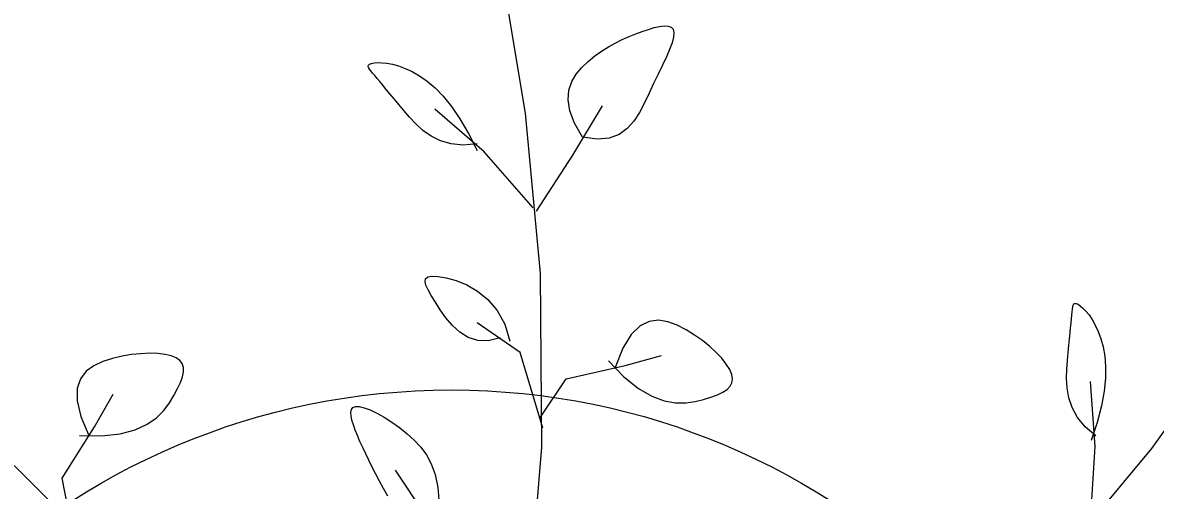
# Model space of a CAD drawing. Header units: centimetres. Extents: x -26724 to 60145, y -23645 to 6771.
# Drawn here: x -19266.5 to -19217.77, y 1709.01 to 1729.13 of the extents above; entities that cross this region are included whole.
import ezdxf

# ---------------------------------------------------------------- set-up
doc = ezdxf.new("R2010")
doc.units = ezdxf.units.CM
doc.linetypes.add('AUSGEZOGEN', pattern=[0])
doc.linetypes.add('PUNKT2_S9', pattern=[0.35, 0.15, -0.1, 0, -0.1])
doc.layers.add('4.KOTE', color=88, linetype='Continuous', lineweight=15)
doc.layers.add('Moebel', color=252, linetype='PUNKT2_S9', lineweight=13)
doc.styles.get("Standard").update_dxf_attribs({"font": 'calibri.ttf'})
doc.dimstyles.new('ja 1 50', dxfattribs={"dimtxt": 10, "dimasz": 5, "dimexe": 5, "dimexo": 5, "dimgap": 1, "dimtad": 1, "dimdec": 0, "dimtxsty": 'Standard', "dimblk": 'ARCHTICK', "dimcen": 2.5, "dimclrd": 256, "dimclrt": 7, "dimadec": 0, "dimazin": 0, "dimtfac": 1, "dimtdec": 0, "dimtix": 1, "dimtmove": 1, "dimatfit": 3, "dimldrblk": 'ARCHTICK', "dimfxl": 10, "dimfxlon": 1, "dimlwd": 0, "dimlwe": 9, "dimarcsym": 0})

# ---------------------------------------------------------------- blocks, each defined once
blk = doc.blocks.new('ggggt')
at = {"layer": 'Moebel', "color": 91, "linetype": 'AUSGEZOGEN', "lineweight": 18, "transparency": 33554687}
for p, q in [((1570.942, 2032.319, 13.5), (1569.881, 2038.609, 13.5)), ((1575.392, 2035.61, 13.5), (1575.679, 2035.727, 13.5)), ((1575.679, 2035.727, 13.5), (1575.959, 2035.83, 13.5)), ((1575.959, 2035.83, 13.5), (1576.226, 2035.921, 13.5)), ((1576.226, 2035.921, 13.5), (1576.478, 2035.995, 13.5)), ((1576.478, 2035.995, 13.5), (1576.707, 2036.048, 13.5)), ((1576.707, 2036.048, 13.5), (1576.908, 2036.072, 13.5)), ((1576.908, 2036.072, 13.5), (1577.076, 2036.064, 13.5)), ((1577.076, 2036.064, 13.5), (1577.206, 2036.017, 13.5)), ((1577.206, 2036.017, 13.5), (1577.291, 2035.925, 13.5)), ((1577.291, 2035.925, 13.5), (1577.326, 2035.784, 13.5)), ((1577.326, 2035.784, 13.5), (1577.309, 2035.589, 13.5)), ((1574.504, 2035.167, 13.5), (1574.801, 2035.332, 13.5)), ((1574.801, 2035.332, 13.5), (1575.098, 2035.48, 13.5)), ((1575.098, 2035.48, 13.5), (1575.392, 2035.61, 13.5)), ((1577.243, 2035.345, 13.5), (1577.136, 2035.058, 13.5)), ((1577.309, 2035.589, 13.5), (1577.243, 2035.345, 13.5)), ((1573.635, 2034.543, 13.5), (1573.918, 2034.774, 13.5)), ((1573.918, 2034.774, 13.5), (1574.209, 2034.981, 13.5)), ((1574.209, 2034.981, 13.5), (1574.504, 2035.167, 13.5)), ((1576.997, 2034.733, 13.5), (1576.831, 2034.376, 13.5)), ((1577.136, 2035.058, 13.5), (1576.997, 2034.733, 13.5)), ((1564.172, 2034.338, 13.5), (1564.186, 2034.384, 13.5)), ((1564.185, 2034.281, 13.5), (1564.172, 2034.338, 13.5)), ((1564.224, 2034.214, 13.5), (1564.185, 2034.281, 13.5)), ((1564.186, 2034.384, 13.5), (1564.23, 2034.422, 13.5)), ((1564.23, 2034.422, 13.5), (1564.309, 2034.452, 13.5)), ((1564.309, 2034.452, 13.5), (1564.425, 2034.475, 13.5)), ((1564.425, 2034.475, 13.5), (1564.575, 2034.487, 13.5)), ((1564.575, 2034.487, 13.5), (1564.758, 2034.484, 13.5)), ((1564.758, 2034.484, 13.5), (1564.97, 2034.462, 13.5)), ((1564.97, 2034.462, 13.5), (1565.208, 2034.416, 13.5)), ((1565.208, 2034.416, 13.5), (1565.47, 2034.344, 13.5)), ((1565.47, 2034.344, 13.5), (1565.753, 2034.24, 13.5)), ((1573.123, 2033.997, 13.5), (1573.365, 2034.286, 13.5)), ((1573.365, 2034.286, 13.5), (1573.635, 2034.543, 13.5)), ((1576.831, 2034.376, 13.5), (1576.647, 2033.994, 13.5)), ((1564.283, 2034.134, 13.5), (1564.224, 2034.214, 13.5)), ((1564.359, 2034.041, 13.5), (1564.283, 2034.134, 13.5)), ((1564.45, 2033.934, 13.5), (1564.359, 2034.041, 13.5)), ((1564.553, 2033.811, 13.5), (1564.45, 2033.934, 13.5)), ((1564.669, 2033.672, 13.5), (1564.553, 2033.811, 13.5)), ((1565.753, 2034.24, 13.5), (1566.054, 2034.1, 13.5)), ((1566.054, 2034.1, 13.5), (1566.371, 2033.92, 13.5)), ((1566.371, 2033.92, 13.5), (1566.701, 2033.69, 13.5)), ((1572.931, 2033.672, 13.5), (1573.123, 2033.997, 13.5)), ((1576.647, 2033.994, 13.5), (1576.451, 2033.593, 13.5)), ((1564.798, 2033.515, 13.5), (1564.669, 2033.672, 13.5)), ((1564.942, 2033.339, 13.5), (1564.798, 2033.515, 13.5)), ((1565.103, 2033.143, 13.5), (1564.942, 2033.339, 13.5)), ((1566.701, 2033.69, 13.5), (1567.043, 2033.4, 13.5)), ((1567.043, 2033.4, 13.5), (1567.394, 2033.04, 13.5)), ((1572.771, 2032.885, 13.5), (1572.807, 2033.303, 13.5)), ((1572.807, 2033.303, 13.5), (1572.931, 2033.672, 13.5)), ((1576.451, 2033.593, 13.5), (1576.251, 2033.177, 13.5)), ((1565.282, 2032.926, 13.5), (1565.103, 2033.143, 13.5)), ((1565.48, 2032.688, 13.5), (1565.282, 2032.926, 13.5)), ((1567.394, 2033.04, 13.5), (1567.753, 2032.601, 13.5)), ((1572.842, 2032.412, 13.5), (1572.771, 2032.885, 13.5)), ((1576.251, 2033.177, 13.5), (1576.051, 2032.757, 13.5)), ((1565.699, 2032.426, 13.5), (1565.48, 2032.688, 13.5)), ((1565.941, 2032.143, 13.5), (1565.699, 2032.426, 13.5)), ((1569.151, 2030.647, 13.5), (1567.031, 2032.485, 13.5)), ((1567.753, 2032.601, 13.5), (1568.118, 2032.073, 13.5)), ((1571.575, 2025.413, 13.5), (1570.942, 2032.319, 13.5)), ((1573.04, 2031.878, 13.5), (1572.842, 2032.412, 13.5)), ((1572.971, 2030.509, 13.5), (1574.246, 2032.632, 13.5)), ((1575.838, 2032.348, 13.5), (1575.595, 2031.972, 13.5)), ((1576.051, 2032.757, 13.5), (1575.838, 2032.348, 13.5)), ((1566.212, 2031.853, 13.5), (1565.941, 2032.143, 13.5)), ((1566.52, 2031.575, 13.5), (1566.212, 2031.853, 13.5)), ((1568.118, 2032.073, 13.5), (1568.487, 2031.445, 13.5)), ((1573.385, 2031.277, 13.5), (1573.04, 2031.878, 13.5)), ((1575.595, 2031.972, 13.5), (1575.308, 2031.648, 13.5)), ((1566.871, 2031.327, 13.5), (1566.52, 2031.575, 13.5)), ((1567.273, 2031.127, 13.5), (1566.871, 2031.327, 13.5)), ((1568.487, 2031.445, 13.5), (1568.857, 2030.707, 13.5)), ((1574.96, 2031.397, 13.5), (1574.534, 2031.238, 13.5)), ((1575.308, 2031.648, 13.5), (1574.96, 2031.397, 13.5)), ((1567.734, 2030.992, 13.5), (1567.273, 2031.127, 13.5)), ((1568.259, 2030.94, 13.5), (1567.734, 2030.992, 13.5)), ((1568.857, 2030.99, 13.5), (1568.259, 2030.94, 13.5)), ((1574.014, 2031.191, 13.5), (1573.385, 2031.277, 13.5)), ((1573.385, 2031.277, 13.5), (1573.385, 2031.277, 13.5)), ((1574.534, 2031.238, 13.5), (1574.014, 2031.191, 13.5)), ((1571.271, 2028.244, 13.5), (1569.151, 2030.647, 13.5)), ((1571.413, 2028.103, 13.5), (1572.971, 2030.509, 13.5)), ((1566.615, 2025.073, 13.5), (1566.641, 2025.19, 13.5)), ((1566.652, 2024.912, 13.5), (1566.615, 2025.073, 13.5)), ((1566.641, 2025.19, 13.5), (1566.739, 2025.265, 13.5)), ((1566.739, 2025.265, 13.5), (1566.915, 2025.296, 13.5)), ((1566.915, 2025.296, 13.5), (1567.178, 2025.282, 13.5)), ((1567.178, 2025.282, 13.5), (1567.53, 2025.223, 13.5)), ((1567.53, 2025.223, 13.5), (1567.949, 2025.107, 13.5)), ((1567.949, 2025.107, 13.5), (1568.406, 2024.921, 13.5)), ((1571.64, 2017.939, 13.5), (1571.575, 2025.413, 13.5)), ((1566.743, 2024.708, 13.5), (1566.652, 2024.912, 13.5)), ((1566.882, 2024.462, 13.5), (1566.743, 2024.708, 13.5)), ((1568.406, 2024.921, 13.5), (1568.872, 2024.653, 13.5)), ((1568.872, 2024.653, 13.5), (1569.32, 2024.29, 13.5)), ((1567.059, 2024.174, 13.5), (1566.882, 2024.462, 13.5)), ((1567.27, 2023.848, 13.5), (1567.059, 2024.174, 13.5)), ((1569.32, 2024.29, 13.5), (1569.72, 2023.819, 13.5)), ((1594.48, 2023.981, 13.5), (1594.501, 2024.056, 13.5)), ((1594.501, 2024.056, 13.5), (1594.531, 2024.106, 13.5)), ((1594.531, 2024.106, 13.5), (1594.574, 2024.129, 13.5)), ((1594.574, 2024.129, 13.5), (1594.632, 2024.124, 13.5)), ((1594.632, 2024.124, 13.5), (1594.71, 2024.089, 13.5)), ((1594.71, 2024.089, 13.5), (1594.807, 2024.024, 13.5)), ((1594.807, 2024.024, 13.5), (1594.922, 2023.926, 13.5)), ((1567.513, 2023.507, 13.5), (1567.27, 2023.848, 13.5)), ((1569.72, 2023.819, 13.5), (1570.045, 2023.228, 13.5)), ((1594.429, 2023.463, 13.5), (1594.443, 2023.623, 13.5)), ((1594.443, 2023.623, 13.5), (1594.454, 2023.763, 13.5)), ((1594.454, 2023.763, 13.5), (1594.466, 2023.883, 13.5)), ((1594.466, 2023.883, 13.5), (1594.48, 2023.981, 13.5)), ((1594.922, 2023.926, 13.5), (1595.049, 2023.795, 13.5)), ((1595.049, 2023.795, 13.5), (1595.183, 2023.629, 13.5)), ((1595.183, 2023.629, 13.5), (1595.32, 2023.429, 13.5)), ((1567.794, 2023.178, 13.5), (1567.513, 2023.507, 13.5)), ((1568.113, 2022.887, 13.5), (1567.794, 2023.178, 13.5)), ((1570.7, 2022.019, 13.5), (1568.862, 2023.29, 13.5)), ((1570.045, 2023.228, 13.5), (1570.265, 2022.503, 13.5)), ((1575.867, 2023.158, 13.5), (1575.486, 2022.783, 13.5)), ((1576.262, 2023.355, 13.5), (1575.867, 2023.158, 13.5)), ((1576.663, 2023.406, 13.5), (1576.262, 2023.355, 13.5)), ((1577.066, 2023.341, 13.5), (1576.663, 2023.406, 13.5)), ((1577.462, 2023.193, 13.5), (1577.066, 2023.341, 13.5)), ((1577.846, 2022.993, 13.5), (1577.462, 2023.193, 13.5)), ((1594.37, 2022.855, 13.5), (1594.392, 2023.081, 13.5)), ((1594.392, 2023.081, 13.5), (1594.412, 2023.283, 13.5)), ((1594.412, 2023.283, 13.5), (1594.429, 2023.463, 13.5)), ((1595.32, 2023.429, 13.5), (1595.453, 2023.192, 13.5)), ((1595.453, 2023.192, 13.5), (1595.58, 2022.919, 13.5)), ((1597.891, 2017.891, 13.5), (1601.589, 2023.089, 13.5)), ((1568.475, 2022.661, 13.5), (1568.113, 2022.887, 13.5)), ((1568.882, 2022.528, 13.5), (1568.475, 2022.661, 13.5)), ((1569.84, 2022.644, 13.5), (1569.336, 2022.513, 13.5)), ((1575.486, 2022.783, 13.5), (1575.125, 2022.199, 13.5)), ((1578.211, 2022.767, 13.5), (1577.846, 2022.993, 13.5)), ((1578.553, 2022.526, 13.5), (1578.211, 2022.767, 13.5)), ((1594.318, 2022.323, 13.5), (1594.345, 2022.603, 13.5)), ((1594.345, 2022.603, 13.5), (1594.37, 2022.855, 13.5)), ((1595.58, 2022.919, 13.5), (1595.694, 2022.607, 13.5)), ((1595.694, 2022.607, 13.5), (1595.791, 2022.255, 13.5)), ((1569.336, 2022.513, 13.5), (1568.882, 2022.528, 13.5)), ((1575.125, 2022.199, 13.5), (1574.791, 2021.375, 13.5)), ((1578.865, 2022.275, 13.5), (1578.553, 2022.526, 13.5)), ((1579.143, 2022.02, 13.5), (1578.865, 2022.275, 13.5)), ((1594.29, 2022.014, 13.5), (1594.318, 2022.323, 13.5)), ((1595.791, 2022.255, 13.5), (1595.861, 2021.859, 13.5)), ((1552.747, 2021.623, 13.5), (1552.362, 2021.447, 13.5)), ((1553.16, 2021.752, 13.5), (1552.747, 2021.623, 13.5)), ((1553.579, 2021.851, 13.5), (1553.16, 2021.752, 13.5)), ((1553.991, 2021.922, 13.5), (1553.579, 2021.851, 13.5)), ((1554.389, 2021.965, 13.5), (1553.991, 2021.922, 13.5)), ((1554.766, 2021.982, 13.5), (1554.389, 2021.965, 13.5)), ((1555.114, 2021.972, 13.5), (1554.766, 2021.982, 13.5)), ((1555.426, 2021.935, 13.5), (1555.114, 2021.972, 13.5)), ((1555.693, 2021.873, 13.5), (1555.426, 2021.935, 13.5)), ((1555.909, 2021.786, 13.5), (1555.693, 2021.873, 13.5)), ((1556.067, 2021.673, 13.5), (1555.909, 2021.786, 13.5)), ((1556.17, 2021.535, 13.5), (1556.067, 2021.673, 13.5)), ((1571.688, 2018.766, 13.5), (1570.7, 2022.019, 13.5)), ((1574.508, 2021.658, 13.5), (1575.174, 2020.967, 13.5)), ((1575.227, 2021.457, 13.5), (1576.784, 2021.883, 13.5)), ((1579.382, 2021.766, 13.5), (1579.143, 2022.02, 13.5)), ((1579.577, 2021.52, 13.5), (1579.382, 2021.766, 13.5)), ((1594.23, 2021.303, 13.5), (1594.259, 2021.674, 13.5)), ((1594.259, 2021.674, 13.5), (1594.29, 2022.014, 13.5)), ((1595.861, 2021.859, 13.5), (1595.898, 2021.412, 13.5)), ((1552.032, 2021.208, 13.5), (1551.784, 2020.889, 13.5)), ((1552.362, 2021.447, 13.5), (1552.032, 2021.208, 13.5)), ((1556.22, 2021.372, 13.5), (1556.17, 2021.535, 13.5)), ((1556.178, 2020.968, 13.5), (1556.221, 2021.183, 13.5)), ((1556.221, 2021.183, 13.5), (1556.22, 2021.372, 13.5)), ((1572.68, 2020.889, 13.5), (1575.227, 2021.457, 13.5)), ((1579.722, 2021.287, 13.5), (1579.577, 2021.52, 13.5)), ((1579.813, 2021.073, 13.5), (1579.722, 2021.287, 13.5)), ((1594.217, 2020.906, 13.5), (1594.23, 2021.303, 13.5)), ((1595.898, 2021.412, 13.5), (1595.892, 2020.91, 13.5)), ((1551.784, 2020.889, 13.5), (1551.644, 2020.47, 13.5)), ((1555.968, 2020.46, 13.5), (1556.092, 2020.727, 13.5)), ((1556.092, 2020.727, 13.5), (1556.178, 2020.968, 13.5)), ((1571.547, 2019.19, 13.5), (1572.68, 2020.889, 13.5)), ((1575.174, 2020.967, 13.5), (1575.795, 2020.469, 13.5)), ((1579.74, 2020.56, 13.5), (1579.82, 2020.711, 13.5)), ((1579.845, 2020.881, 13.5), (1579.813, 2021.073, 13.5)), ((1579.82, 2020.711, 13.5), (1579.845, 2020.881, 13.5)), ((1594.238, 2020.492, 13.5), (1594.217, 2020.906, 13.5)), ((1595.443, 2017.975, 13.5), (1595.243, 2020.774, 13.5)), ((1595.892, 2020.91, 13.5), (1595.836, 2020.345, 13.5)), ((1551.644, 2020.47, 13.5), (1551.64, 2019.936, 13.5)), ((1552.395, 2018.814, 13.5), (1553.194, 2020.216, 13.5)), ((1555.615, 2019.85, 13.5), (1555.809, 2020.167, 13.5)), ((1555.809, 2020.167, 13.5), (1555.968, 2020.46, 13.5)), ((1575.795, 2020.469, 13.5), (1576.37, 2020.135, 13.5)), ((1576.37, 2020.135, 13.5), (1576.901, 2019.94, 13.5)), ((1578.917, 2020.094, 13.5), (1579.194, 2020.195, 13.5)), ((1579.194, 2020.195, 13.5), (1579.425, 2020.305, 13.5)), ((1579.425, 2020.305, 13.5), (1579.608, 2020.426, 13.5)), ((1579.608, 2020.426, 13.5), (1579.74, 2020.56, 13.5)), ((1594.311, 2020.068, 13.5), (1594.238, 2020.492, 13.5)), ((1595.836, 2020.345, 13.5), (1595.72, 2019.714, 13.5)), ((1551.64, 2019.936, 13.5), (1551.798, 2019.268, 13.5)), ((1555.371, 2019.525, 13.5), (1555.615, 2019.85, 13.5)), ((1563.446, 2019.563, 13.5), (1563.51, 2019.649, 13.5)), ((1563.51, 2019.649, 13.5), (1563.619, 2019.693, 13.5)), ((1563.619, 2019.693, 13.5), (1563.778, 2019.691, 13.5)), ((1563.778, 2019.691, 13.5), (1563.99, 2019.64, 13.5)), ((1563.99, 2019.64, 13.5), (1564.246, 2019.543, 13.5)), ((1576.901, 2019.94, 13.5), (1577.389, 2019.855, 13.5)), ((1577.389, 2019.855, 13.5), (1577.834, 2019.855, 13.5)), ((1577.834, 2019.855, 13.5), (1578.237, 2019.912, 13.5)), ((1578.237, 2019.912, 13.5), (1578.598, 2019.999, 13.5)), ((1578.598, 2019.999, 13.5), (1578.917, 2020.094, 13.5)), ((1594.454, 2019.642, 13.5), (1594.311, 2020.068, 13.5)), ((1594.684, 2019.221, 13.5), (1594.454, 2019.642, 13.5)), ((1595.72, 2019.714, 13.5), (1595.537, 2019.009, 13.5)), ((1551.798, 2019.268, 13.5), (1552.144, 2018.448, 13.5)), ((1554.651, 2018.926, 13.5), (1555.056, 2019.211, 13.5)), ((1555.056, 2019.211, 13.5), (1555.371, 2019.525, 13.5)), ((1563.421, 2019.44, 13.5), (1563.446, 2019.563, 13.5)), ((1563.431, 2019.286, 13.5), (1563.421, 2019.44, 13.5)), ((1563.469, 2019.104, 13.5), (1563.431, 2019.286, 13.5)), ((1564.246, 2019.543, 13.5), (1564.537, 2019.404, 13.5)), ((1564.537, 2019.404, 13.5), (1564.852, 2019.228, 13.5)), ((1564.852, 2019.228, 13.5), (1565.181, 2019.019, 13.5)), ((1595.019, 2018.813, 13.5), (1594.684, 2019.221, 13.5)), ((1552.346, 2013.79, 13.5), (1547.015, 2019.03, 13.5)), ((1550.995, 2016.612, 13.5), (1552.395, 2018.814, 13.5)), ((1553.495, 2018.517, 13.5), (1554.137, 2018.688, 13.5)), ((1554.137, 2018.688, 13.5), (1554.651, 2018.926, 13.5)), ((1563.531, 2018.9, 13.5), (1563.469, 2019.104, 13.5)), ((1563.612, 2018.677, 13.5), (1563.531, 2018.9, 13.5)), ((1563.707, 2018.441, 13.5), (1563.612, 2018.677, 13.5)), ((1565.181, 2019.019, 13.5), (1565.513, 2018.783, 13.5)), ((1565.513, 2018.783, 13.5), (1565.838, 2018.522, 13.5)), ((1595.477, 2018.426, 13.5), (1595.019, 2018.813, 13.5)), ((1595.537, 2019.009, 13.5), (1595.277, 2018.226, 13.5)), ((1551.744, 2018.448, 13.5), (1552.704, 2018.431, 13.5)), ((1552.704, 2018.431, 13.5), (1553.495, 2018.517, 13.5)), ((1563.814, 2018.192, 13.5), (1563.707, 2018.441, 13.5)), ((1563.932, 2017.931, 13.5), (1563.814, 2018.192, 13.5)), ((1565.838, 2018.522, 13.5), (1566.146, 2018.243, 13.5)), ((1566.146, 2018.243, 13.5), (1566.428, 2017.945, 13.5)), ((1564.061, 2017.659, 13.5), (1563.932, 2017.931, 13.5)), ((1566.428, 2017.945, 13.5), (1566.676, 2017.613, 13.5)), ((1570.993, 2009.943, 13.5), (1571.64, 2017.939, 13.5)), ((1593.455, 2012.56, 13.5), (1597.891, 2017.891, 13.5)), ((1595.243, 2014.777, 13.5), (1595.443, 2017.975, 13.5)), ((1564.199, 2017.377, 13.5), (1564.061, 2017.659, 13.5)), ((1564.345, 2017.085, 13.5), (1564.199, 2017.377, 13.5)), ((1566.676, 2017.613, 13.5), (1566.884, 2017.224, 13.5)), ((1566.884, 2017.224, 13.5), (1567.049, 2016.76, 13.5)), ((1564.499, 2016.783, 13.5), (1564.345, 2017.085, 13.5)), ((1564.659, 2016.473, 13.5), (1564.499, 2016.783, 13.5)), ((1568.658, 2011.972, 13.5), (1565.338, 2016.956, 13.5)), ((1567.049, 2016.76, 13.5), (1567.162, 2016.199, 13.5)), ((1551.395, 2014.609, 13.5), (1550.995, 2016.612, 13.5)), ((1564.827, 2016.156, 13.5), (1564.659, 2016.473, 13.5)), ((1565.013, 2015.835, 13.5), (1564.827, 2016.156, 13.5)), ((1567.162, 2016.199, 13.5), (1567.22, 2015.52, 13.5))]:
    blk.add_line(p, q, dxfattribs=at)
blk.add_circle((1567.746, 1990.122, 13.5), 30.281, dxfattribs=at)
blk = doc.blocks.new('_ArchTick')
at = {"color": 0, "linetype": 'ByBlock', "const_width": 0.15}
blk.add_lwpolyline([(-0.5, -0.5), (0.5, 0.5)], dxfattribs=at)
blk = doc.blocks.new('*D1667')
at = {"layer": '4.KOTE', "color": 0, "lineweight": 9, "transparency": 16777216}
for p, q in [((-19295.073, 2201.177), (-19295.073, 2187.862)), ((-19200.073, 2182.862), (-19200.073, 2197.862))]:
    blk.add_line(p, q, dxfattribs=at)
at = {"layer": '4.KOTE', "lineweight": 0, "transparency": 16777216}
blk.add_line((-19200.073, 2192.862), (-19295.073, 2192.862), dxfattribs=at)
at = {"layer": 'Defpoints', "color": 0, "transparency": 16777216}
for p in [(-19295.073, 2213.889, 13.5), (-19295.073, 2192.862), (-19200.073, 0, 13.5)]:
    blk.add_point(p, dxfattribs=at)
at = {"layer": '4.KOTE', "lineweight": 0, "transparency": 16777216, "xscale": 5, "yscale": 5, "zscale": 5, "rotation": 180}
blk.add_blockref('_ArchTick', (-19295.073, 2192.862), dxfattribs=at)
at = {"layer": '4.KOTE', "lineweight": 0, "transparency": 16777216, "xscale": 5, "yscale": 5, "zscale": 5}
blk.add_blockref('_ArchTick', (-19200.073, 2192.862), dxfattribs=at)
at = {"layer": '4.KOTE', "color": 7, "transparency": 16777216, "insert": (-19247.573, 2198.985), "char_height": 10, "attachment_point": 5}
blk.add_mtext('95', dxfattribs=at)

msp = doc.modelspace()

# ---------------------------------------------------------------- block references
msp.add_blockref('ggggt', (-20815.803, -307.076, 13.5))

# ---------------------------------------------------------------- dimensions: what is measured, and where the dimension line sits
at = {"layer": '4.KOTE'}
dim = msp.add_linear_dim(base=(-19295.073, 2192.862), p1=(-19200.073, 0, 13.5), p2=(-19295.073, 2213.889, 13.5), dimstyle='ja 1 50', dxfattribs=at)
dim.commit()
dim.dimension.update_dxf_attribs({"geometry": '*D1667', "text_midpoint": (-19247.573, 2198.985)})

doc.saveas('drawing.dxf')
